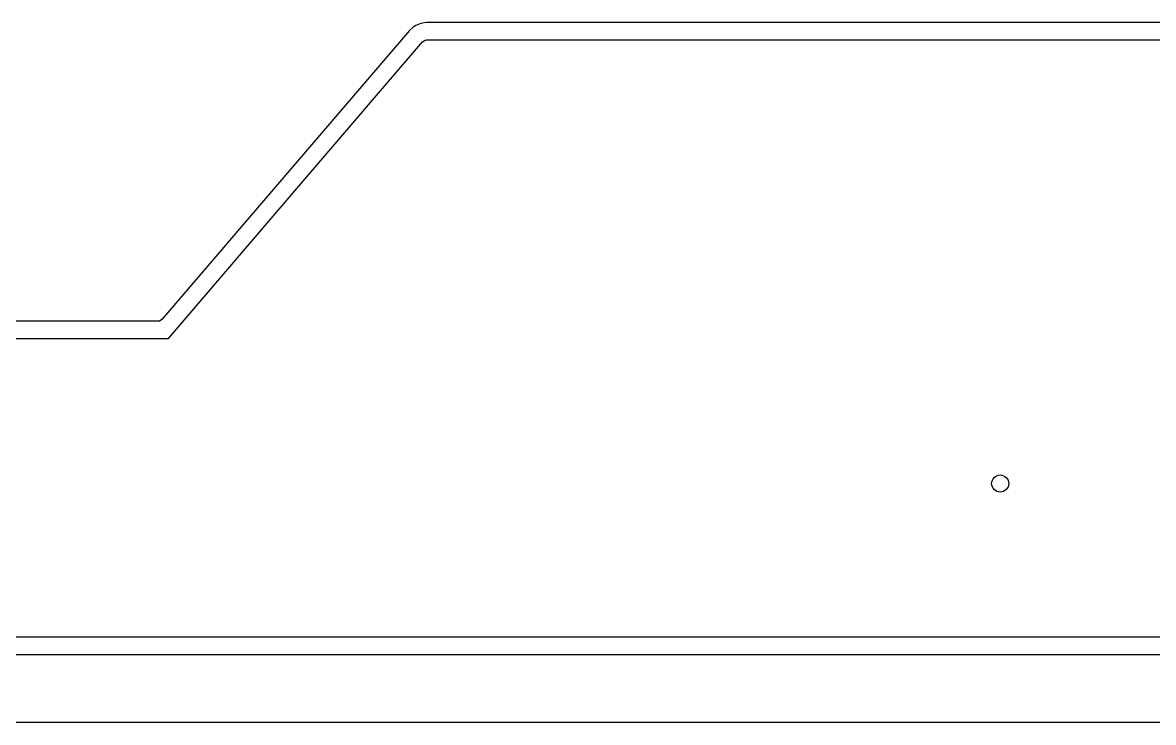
# Model space of a CAD drawing. Header units: inches. Extents: x 0.71 to 7.56, y -5.16 to -0.79.
# Drawn here: x 4.787 to 5.83, y -5.157 to -4.512 of the extents above; entities that cross this region are included whole.
import ezdxf

# ---------------------------------------------------------------- set-up
doc = ezdxf.new("R2010")
doc.units = ezdxf.units.IN
doc.header["$MEASUREMENT"] = 0
doc.layers.add('BLACK', color=250, linetype='CONTINUOUS')

msp = doc.modelspace()

# ---------------------------------------------------------------- linework, layer by layer
at = {"layer": 'BLACK', "linetype": 'CONTINUOUS'}
for p, q in [((5.1473, -4.5159), (5.1439, -4.5189)), ((5.1496, -4.5144), (5.1473, -4.5159)), ((5.1542, -4.5123), (5.1496, -4.5144)), ((5.1496, -4.5144), (5.1496, -4.5144)), ((5.156, -4.512), (5.1542, -4.5123)), ((5.1542, -4.5123), (5.1542, -4.5123)), ((5.1574, -4.5118), (5.156, -4.512)), ((5.156, -4.512), (5.156, -4.512)), ((5.1597, -4.5116), (5.1574, -4.5118)), ((5.1574, -4.5118), (5.1574, -4.5118)), ((6.4124, -4.5116), (5.1597, -4.5116)), ((5.1439, -4.5189), (5.0351, -4.6458)), ((5.1439, -4.5189), (5.1439, -4.5189)), ((5.156, -4.5293), (5.1583, -4.5278)), ((5.1583, -4.5278), (5.1597, -4.5276)), ((5.1597, -4.5276), (6.4124, -4.5276)), ((5.0472, -4.6562), (5.156, -4.5293)), ((5.0351, -4.6458), (4.9154, -4.7855)), ((4.9213, -4.8031), (5.0472, -4.6562)), ((4.9117, -4.7872), (4.7521, -4.7872)), ((4.9131, -4.787), (4.9117, -4.7872)), ((4.9154, -4.7855), (4.9131, -4.787)), ((4.7479, -4.8031), (4.9213, -4.8031)), ((4.9213, -4.8031), (4.9213, -4.8031)), ((6.4124, -5.0787), (4.3175, -5.0787)), ((4.3272, -5.0947), (6.4124, -5.0947)), ((7.3619, -5.1575), (4.3363, -5.1575))]:
    msp.add_line(p, q, dxfattribs=at)
at = {"layer": 'BLACK'}
msp.add_circle((5.689, -4.937), 0.00787, dxfattribs=at)
at = {"layer": 'WHITE'}
msp.add_circle((5.689, -4.937), 0.00787, dxfattribs=at)

doc.saveas('drawing.dxf')
